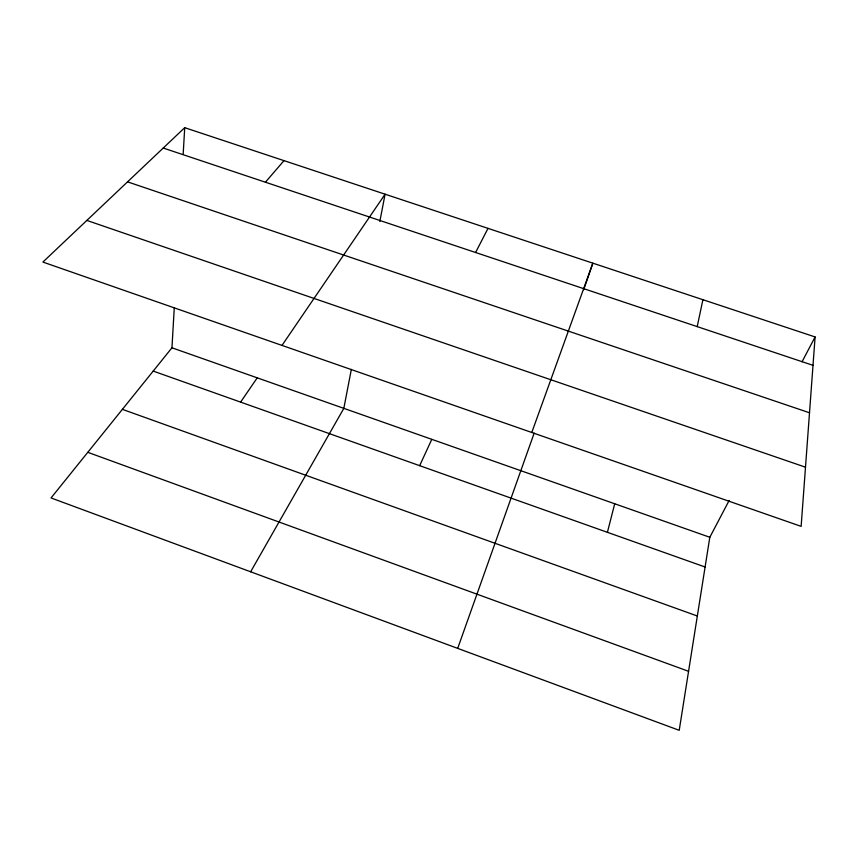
<?xml version="1.0" encoding="UTF-8"?>
<svg xmlns="http://www.w3.org/2000/svg" width="858" height="858" viewBox="0 0 858 858"><rect width="100%" height="100%" fill="white"/><g stroke="black" fill="none" stroke-linecap="round" stroke-linejoin="round"><path stroke-width="1.29" d="M729.139 500.493L709.813 537.269L679.214 730.319L51.04 497.951L171.954 347.801L174.281 307.668M183.162 154.386L184.717 127.681L815.1 336.947L801.136 526.372L42.9 262.065L184.717 127.681M351.34 369.38L343.833 408.354L250.643 571.782M379.826 221.514L385.092 194.198L281.992 345.409M697.2 326.619L702.916 299.699M607.41 532.325L614.714 503.775M534.18 433.097L457.689 648.369M583.697 289.704L592.857 263.17L531.788 432.486M419.659 465.669L431.799 439.339M475.589 252.499L488.02 228.367M802.058 361.754L815.1 336.947M240.615 402.112L257.228 377.842M265.422 182.207L283.998 160.639M163.234 148.037L813.009 365.347M127.542 181.853L809.512 412.773M86.851 220.42L805.501 467.192M171.954 347.801L709.813 537.269M153.196 371.085L705.104 566.999M122.394 409.341L697.329 616.001M87.795 452.316L688.566 671.299"/></g></svg>
